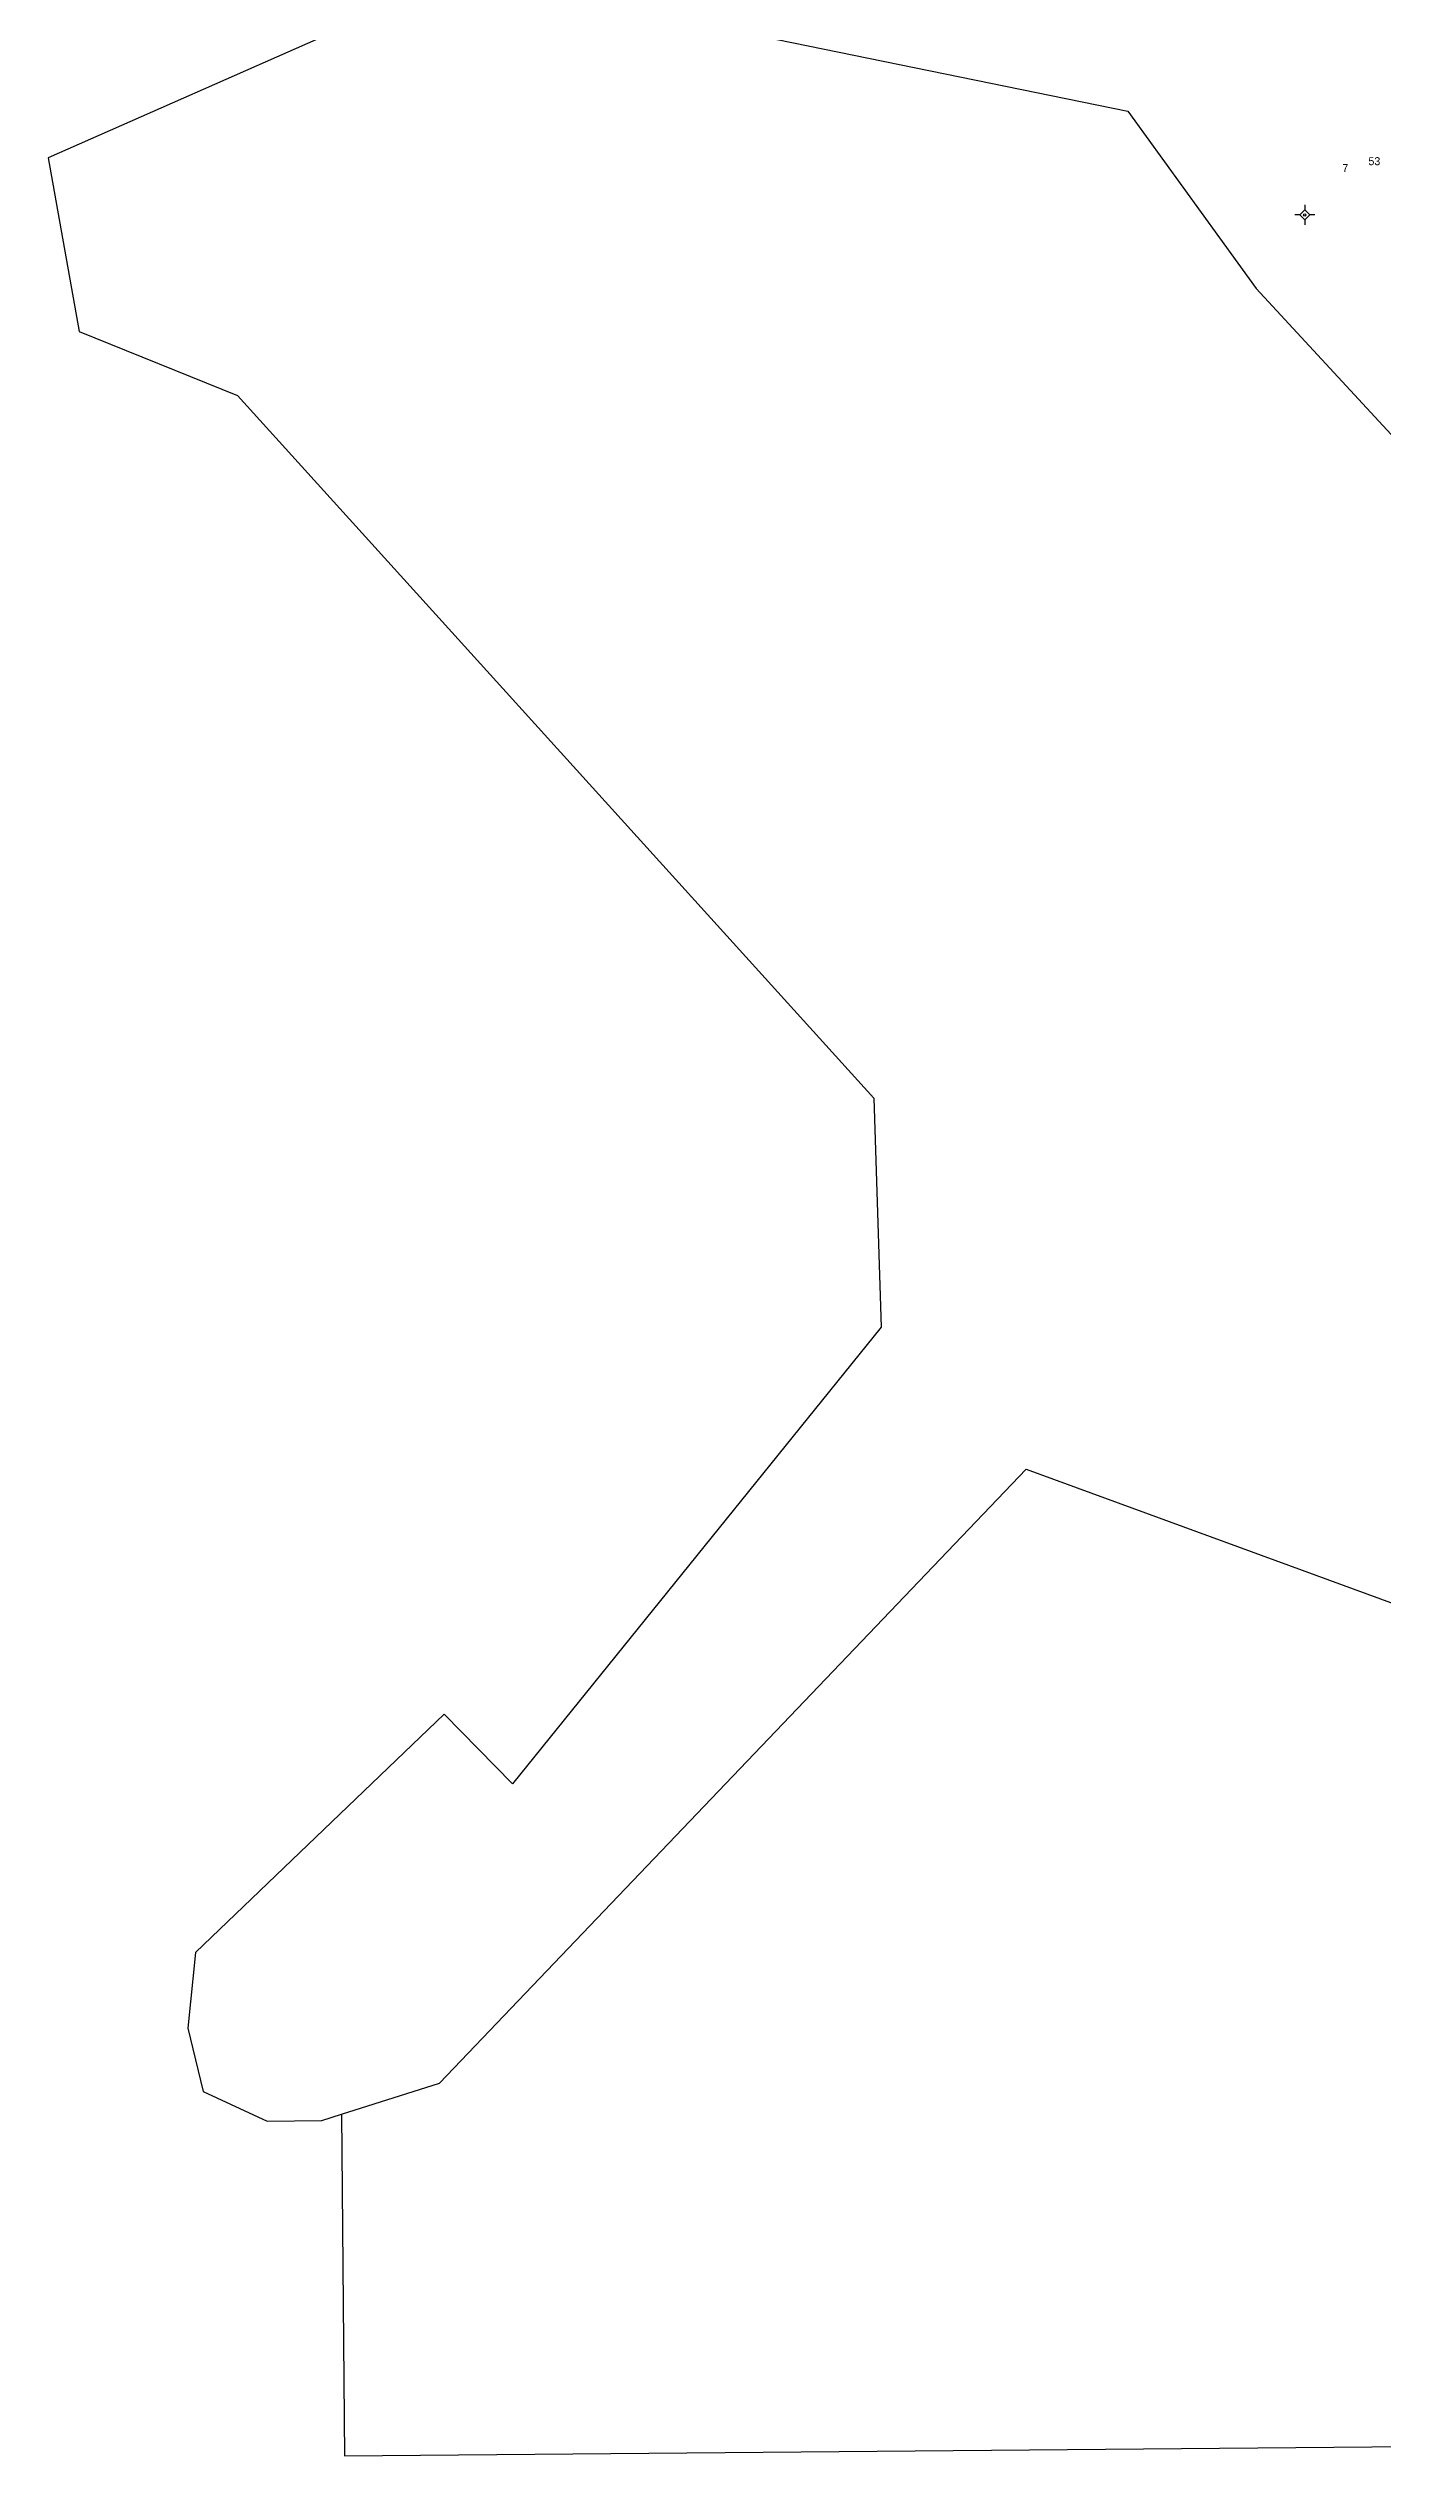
# Model space of a CAD drawing. Extents: x 550514 to 551542, y 1840416 to 1841308.
# Drawn here: x 550513.9 to 550680.7, y 1840490.2 to 1840791.1 of the extents above; entities that cross this region are included whole.
import ezdxf

# ---------------------------------------------------------------- set-up
doc = ezdxf.new("R2010")
doc.units = 0
for name, color, linetype in [('Level 10', 7, 'Continuous'), ('Level 11', 7, 'Continuous'), ('Level 14', 7, 'Continuous'), ('Level 6', 7, 'Continuous')]:
    doc.layers.add(name, color=color, linetype=linetype)

msp = doc.modelspace()

# ---------------------------------------------------------------- linework, layer by layer
at = {"layer": 'Level 10'}
for points in [[(550579.86, 1840808.51), (550570.77, 1840810.53), (550545.1, 1840808.1), (550548.29, 1840798.96), (550550.22, 1840793.42), (550513.94, 1840777.42), (550517.83, 1840755.69), (550537.59, 1840747.7), (550617.12, 1840659.89), (550618.05, 1840631.28), (550571.96, 1840574.2), (550563.44, 1840582.91), (550532.36, 1840553.11), (550531.38, 1840543.68), (550533.33, 1840535.76), (550541.31, 1840532.05), (550548.13, 1840532.11), (550550.61, 1840532.9)], [(550579.86, 1840808.51), (550605.03, 1840792.2), (550648.85, 1840783.26), (550664.89, 1840761.09), (550723.73, 1840697.48)], [(550550.61, 1840532.9), (550562.84, 1840536.8), (550636.16, 1840613.52), (550741.36, 1840575.04), (550818.47, 1840543.66), (550898.09, 1840493.25)], [(550550.61, 1840532.9), (550550.99, 1840490.22), (550898.09, 1840493.25)]]:
    msp.add_lwpolyline(points, dxfattribs=at)
at = {"layer": 'Level 11'}
for p, q in [((550670.97, 1840770.9), (550670.34, 1840770.28)), ((550670.97, 1840771.53), (550670.97, 1840770.9)), ((550671.59, 1840770.28), (550670.97, 1840770.9)), ((550670.34, 1840770.28), (550669.72, 1840770.28)), ((550670.34, 1840770.28), (550670.97, 1840769.65)), ((550670.97, 1840769.65), (550671.59, 1840770.28)), ((550670.97, 1840769.65), (550670.97, 1840769.03)), ((550672.22, 1840770.28), (550671.59, 1840770.28))]:
    msp.add_line(p, q, dxfattribs=at)
msp.add_circle((550670.97, 1840770.28), 0.15, dxfattribs=at)

# ---------------------------------------------------------------- texts
at = {"layer": 'Level 14'}
msp.add_text('7', height=1, dxfattribs=at).set_placement((550675.67, 1840775.64))
at = {"layer": 'Level 6'}
msp.add_text('53', height=1, dxfattribs=at).set_placement((550678.93, 1840776.49))

doc.saveas('drawing.dxf')
